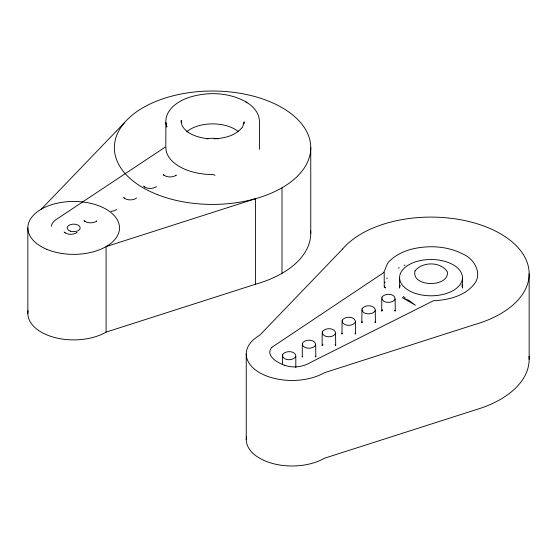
<?xml version="1.0" encoding="UTF-8"?>
<svg xmlns="http://www.w3.org/2000/svg" width="557" height="557" viewBox="0 0 557 557"><rect width="100%" height="100%" fill="white"/><g stroke="black" fill="none" stroke-linecap="round" stroke-linejoin="round"><path stroke-width="0.84" d="M214.953 175.316L212.948 174.515A46.816 27.028 0 0 1 166.216 151.058L165.812 146.944L165.882 122.825C164.997 110.014 177.418 101.423 188.196 97.705C206.682 91.501 228.036 92.163 245.365 101.513M399.877 285.49L399.599 288.053L399.599 278.222M302.326 356.598L302.263 357.079L302.326 344.581M399.842 285.337L399.592 286.737L399.822 285.497M384.964 282.872L385.172 281.995M51.293 226.267C51.752 223.448 53.737 221.192 56.02 219.625L165.157 147.145M342.089 333.65L342.277 333.225L341.984 334.144L342.054 321.647M361.953 322.183L362.141 321.758L361.848 322.677L361.911 310.179M386.816 278.799L387.192 277.971M271.851 347.352C264.596 355.519 277.887 363.046 284.397 365.155M76.692 232.708L76.97 232.394L76.184 233.014C72.64 234.824 68.065 234.789 64.689 232.61L65.023 232.812L64.111 231.942M96.556 221.24L96.827 220.927L96.048 221.547C92.504 223.357 87.929 223.322 84.553 221.143L84.88 221.338L83.975 220.475M176.005 175.371L176.277 175.051L175.497 175.678C171.953 177.488 167.379 177.453 164.002 175.274L164.336 175.469L163.424 174.606L163.716 174.947M322.642 344.553L322.914 344.233L322.12 345.612L322.19 333.114M382.227 310.152L382.499 309.831L381.712 311.21L381.775 298.712M41.274 209.195L124.246 122.916M398.52 268.23L399.244 267.632M271.907 347.276L383.341 272.888C386.001 269.477 386.085 263.057 390.582 260.14C396.424 254.556 404.02 251.242 411.727 249.132C428.737 245.017 447.563 245.964 463.222 254.222C474.648 258.977 483.1 274.441 473.547 284.899C463.87 296.484 447.591 300.028 433.374 300.787L311.161 362.127C303.259 366.972 293.288 368.386 284.502 365.204M116.692 209.46L114.45 210.741L110.934 211.375M136.556 197.986L135.776 198.612C132.232 200.423 127.65 200.388 124.274 198.208L124.608 198.403L123.703 197.54L123.988 197.881M156.42 186.518L155.633 187.145C152.089 188.955 147.514 188.92 144.138 186.741L144.472 186.936L143.56 186.073M404.152 265.55L404.932 265.035M28.094 310.695A45.827 26.458 0 0 0 53.973 337.319A45.827 26.458 0 0 0 106.081 332.139L255.517 284.23A98.199 56.696 0 0 0 310.66 230.73M214.097 138.839C224.29 138.261 234.998 135.908 241.641 127.992C242.685 129.335 244.843 117.102 244.022 123.842M208.207 138.686C200.952 137.948 193.843 136.145 188.05 132.204M245.519 101.604C252.767 105.733 259.604 112.904 259.423 121.795L259.43 149.29M245.7 101.931L246.967 102.906M403.379 296.415L405.016 297.682M188.21 132.294C184.005 129.189 180.99 125.68 181.22 120.437L181.22 122.164M395.08 310.597L394.795 310.263L395.289 311.189L395.129 299.179M375.223 322.071L374.931 321.73L375.432 322.656L375.265 310.646M355.359 333.539L355.067 333.197L355.568 334.123L355.401 322.113M335.495 345.006L335.203 344.665L335.704 345.591L335.544 333.58M315.631 356.473L315.346 356.132L315.84 357.058L315.68 345.048M462.192 285.1L462.059 284.641L462.435 288.053L462.435 278.222A31.436 18.151 0 0 0 416.163 261.658A31.436 18.151 0 0 0 414.45 293.073A31.436 18.151 0 0 0 462.435 278.222M529.15 273.807L529.15 359.335M384.198 272.394L384.253 286.152L385.548 287.99L385.145 287.753A1.337 0.773 60 0 1 384.198 286.117M310.757 147.716L310.757 233.244M295.816 356.515L295.816 367.676M282.462 356.048L282.462 364.633M281.995 187.806L281.995 273.334M255.517 284.23L255.517 198.703L106.081 246.612L106.081 332.139M246.243 353.994L246.243 439.522M27.85 227.904L27.85 313.431M246.493 436.785A45.827 26.458 0 0 0 272.373 463.41A45.827 26.458 0 0 0 324.48 458.23L481.366 407.989A98.199 56.696 0 0 0 529.018 356.403M186.686 131.772A31.436 18.151 0 0 1 238.215 131.494M206.835 138.867A16.362 9.448 0 0 1 218.267 138.867M282.552 354.767C282.1 360.936 293.873 361.263 295.851 356.174C295.44 350.416 285.038 350.353 282.552 354.767M302.416 343.3C301.929 349.336 312.79 349.552 315.506 345.375C316.418 339.129 304.888 338.621 302.416 343.3M322.28 331.833C321.96 338.029 333.915 338.419 335.662 332.975C334.569 327.46 324.891 327.509 322.28 331.833M342.144 320.366C341.754 326.604 353.82 326.924 355.526 321.507C354.329 316.014 344.804 316.035 342.144 320.366M362.001 308.898C361.542 315.137 373.705 315.457 375.39 310.04C374.207 304.575 364.612 304.554 362.001 308.898M381.949 297.166C381.092 303.363 392.037 303.85 394.955 299.506C395.902 293.302 384.769 292.885 381.949 297.166M415.049 270.89C410.857 287.147 448.81 287.913 447.459 272.018C441.165 261.512 422.484 261.33 415.049 270.89M342.639 249.007L259.666 335.286A45.827 26.458 0 0 0 259.666 372.703A45.827 26.458 0 0 0 324.48 372.703L473.91 324.794A98.206 56.703 0 0 0 500.388 233.71A98.206 56.703 0 0 0 342.625 249.007M408.789 300.314L402.238 297.619L415.341 305.187L408.789 300.314M166.835 126.926L165.882 122.825L166.835 126.926M46.788 249.327A45.827 26.458 0 0 0 119.261 230.633A45.827 26.458 0 0 0 54.983 203.744A45.827 26.458 0 0 0 46.788 249.327M70.405 231.176A6.545 3.781 0 0 0 80.222 227.904A6.545 3.781 0 0 0 70.405 224.631A6.545 3.781 0 0 0 70.405 231.176M157.513 194.672A98.199 56.696 0 0 0 310.507 151.762A98.199 56.696 0 0 0 169.641 96.723A98.199 56.696 0 0 0 157.513 194.672"/></g></svg>
